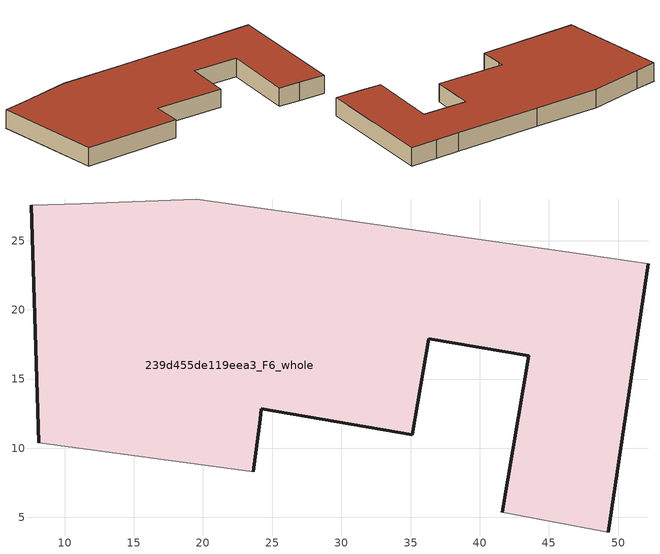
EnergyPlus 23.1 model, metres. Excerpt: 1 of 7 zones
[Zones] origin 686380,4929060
239d455de119eea3_F6_whole
 floor to 239d455de119eea3_F5_whole (EU_floor_Construction): 52.19,23.33 49.28,3.95 45.07,4.74 41.63,5.38 43.55,16.68 36.3,17.91 35.13,10.98 24.22,12.84 24.14,12.09 23.63,8.3 8.13,10.39 7.58,27.57 11.16,27.68 19.57,28.01 30.06,26.5 43.93,24.51 47.74,23.97 z18
 wall outside (EU_wall_Construction): 49.28,3.95 52.19,23.33 / 7.58,27.57 8.13,10.39 / 23.63,8.3 24.14,12.09 24.22,12.84 35.13,10.98 36.3,17.91 43.55,16.68 41.63,5.38 z18:21
 wall adiabatic (EU_wall_Construction): 41.63,5.38 45.07,4.74 49.28,3.95 / 52.19,23.33 47.74,23.97 43.93,24.51 30.06,26.5 19.57,28.01 11.16,27.68 7.58,27.57 / 8.13,10.39 23.63,8.3 z18:21
 roof outside (EU_roof_Construction): 49.28,3.95 52.19,23.33 47.74,23.97 43.93,24.51 30.06,26.5 19.57,28.01 11.16,27.68 7.58,27.57 8.13,10.39 23.63,8.3 24.14,12.09 24.22,12.84 35.13,10.98 36.3,17.91 43.55,16.68 41.63,5.38 45.07,4.74 z21
[Building]
EU S2 Campaign: North Axis=0; Terrain=City; Solar Distribution=FullExterior
[Site:Location]
Bologna: Latitude=44.5; Longitude=11.25; Time Zone=1; Elevation=37
[SizingPeriod:WeatherFileDays]
AnnualSizingPeriod: Begin Month=1; Begin Day of Month=1; End Month=12; End Day of Month=31; Day of Week for Start Day=Monday; Use Weather File Daylight Saving Period=No; Use Weather File Rain and Snow Indicators=No
[MATERIAL]
EU_InternalMass_Material: Roughness=MediumRough; Thickness=0.1; Conductivity=1; Density=1800; Specific Heat=900; Thermal Absorptance=0.9; Solar Absorptance=0.7; Visible Absorptance=0.7
[MATERIAL:NOMASS] Roughness=MediumRough; Thermal Absorptance=0.9; Solar Absorptance=0.7; Visible Absorptance=0.7
Name | Thermal Resistance
EU_wall_NoMass | 0.905828
EU_roof_NoMass | 0.37593
EU_floor_NoMass | 0.67114
[CONSTRUCTION]
EU_wall_Construction: EU_wall_NoMass
EU_roof_Construction: EU_roof_NoMass
EU_floor_Construction: EU_floor_NoMass
EU_InternalMass_Construction: EU_InternalMass_Material
[ZONE]
239d455de119eea3_F6_whole: Type=1; Multiplier=1; Ceiling Height=autocalculate; Volume=2047.16; Floor Area=autocalculate; Part of Total Floor Area=Yes
[INTERNALMASS]
239d455de119eea3_F6_whole_EU_InternalMass: Construction=EU_InternalMass_Construction; Zone or ZoneList=239d455de119eea3_F6_whole; Surface Area=634.874
[OTHEREQUIPMENT]
EU_Step8_InternalGain_239d455de119eea3_F6_whole_f000: Fuel Type=Electricity; Zone or ZoneList or Space or SpaceList=239d455de119eea3_F6_whole; Schedule=EU_Step8_GainSchedule_239d455de119eea3_F6_whole_f000; Design Level Calculation Method=Watts/Area; Power per Zone Floor Area=1; Fraction Latent=0; Fraction Radiant=0; Fraction Lost=0; Carbon Dioxide Generation Rate=0; EndUse Subcategory=EU_Step8_InternalGains
[ZONEVENTILATION:DESIGNFLOWRATE]
EU_ConstantAir_239d455de119eea3_F6_whole: Zone or ZoneList or Space or SpaceList=239d455de119eea3_F6_whole; Schedule=EU_AlwaysOn; Design Flow Rate Calculation Method=AirChanges/Hour; Air Changes per Hour=0.73129; Ventilation Type=Natural; Fan Pressure Rise=0; Fan Total Efficiency=1; Constant Term Coefficient=1; Temperature Term Coefficient=0; Velocity Term Coefficient=0; Velocity Squared Term Coefficient=0; Minimum Indoor Temperature=-100; Maximum Indoor Temperature=100; Delta Temperature=-100; Minimum Outdoor Temperature=-100; Maximum Outdoor Temperature=100; Maximum Wind Speed=40
[HVACTEMPLATE:ZONE:IDEALLOADSAIRSYSTEM]
239d455de119eea3_F6_whole: Template Thermostat=EU_HeatOnly_239d455de119eea3_F6_whole; System Availability Schedule=EU_AlwaysOn; Maximum Heating Supply Air Temperature=50; Minimum Cooling Supply Air Temperature=13; Maximum Heating Supply Air Humidity Ratio=0.0156; Minimum Cooling Supply Air Humidity Ratio=0.0077; Heating Limit=NoLimit; Cooling Limit=NoLimit; Heating Availability Schedule=EU_AlwaysOn; Cooling Availability Schedule=EU_CoolingOff; Dehumidification Control Type=ConstantSensibleHeatRatio; Cooling Sensible Heat Ratio=0.7; Dehumidification Setpoint=60; Humidification Control Type=None; Humidification Setpoint=30; Outdoor Air Method=None; Outdoor Air Flow Rate per Person=0.00944; Outdoor Air Flow Rate per Zone Floor Area=0; Outdoor Air Flow Rate per Zone=0; Demand Controlled Ventilation Type=None; Outdoor Air Economizer Type=NoEconomizer; Heat Recovery Type=None; Sensible Heat Recovery Effectiveness=0.7; Latent Heat Recovery Effectiveness=0.65
[SIZING:ZONE]
239d455de119eea3_F6_whole: Zone Cooling Design Supply Air Temperature Input Method=SupplyAirTemperature; Zone Cooling Design Supply Air Temperature=13; Zone Heating Design Supply Air Temperature Input Method=SupplyAirTemperature; Zone Heating Design Supply Air Temperature=50; Zone Cooling Design Supply Air Humidity Ratio=0.008; Zone Heating Design Supply Air Humidity Ratio=0.008; Cooling Design Air Flow Method=DesignDay; Cooling Design Air Flow Rate=0; Cooling Minimum Air Flow per Zone Floor Area=0.000762; Cooling Minimum Air Flow=0; Cooling Minimum Air Flow Fraction=0.2; Heating Design Air Flow Method=DesignDay; Heating Design Air Flow Rate=0; Heating Maximum Air Flow per Zone Floor Area=0.002032; Heating Maximum Air Flow=0.141576; Heating Maximum Air Flow Fraction=0.3; Account for Dedicated Outdoor Air System=No; Dedicated Outdoor Air System Control Strategy=NeutralSupplyAir; Dedicated Outdoor Air Low Setpoint Temperature for Design=autosize; Dedicated Outdoor Air High Setpoint Temperature for Design=autosize; Zone Load Sizing Method=Sensible Load Only No Latent Load; Zone Latent Cooling Design Supply Air Humidity Ratio Input Method=HumidityRatioDifference; Zone Cooling Design Supply Air Humidity Ratio Difference=0.005; Zone Latent Heating Design Supply Air Humidity Ratio Input Method=HumidityRatioDifference; Zone Humidification Design Supply Air Humidity Ratio Difference=0.005
[SCHEDULE:CONSTANT]
Name | Hourly Value
EU_AlwaysOn | 1
EU_CoolingOff | 0
[SCHEDULE:FILE]
EU_Step8_GainSchedule_239d455de119eea3_F6_whole_f000: File=../../schedules/239d455de119eea3/239d455de119eea3_F6_whole_f000_gain.csv; Column Number=1; Rows to Skip at Top=0; Number of Hours of Data=8760; Column Separator=Comma; Interpolate to Timestep=No; Minutes per Item=60; Adjust Schedule for Daylight Savings=Yes
